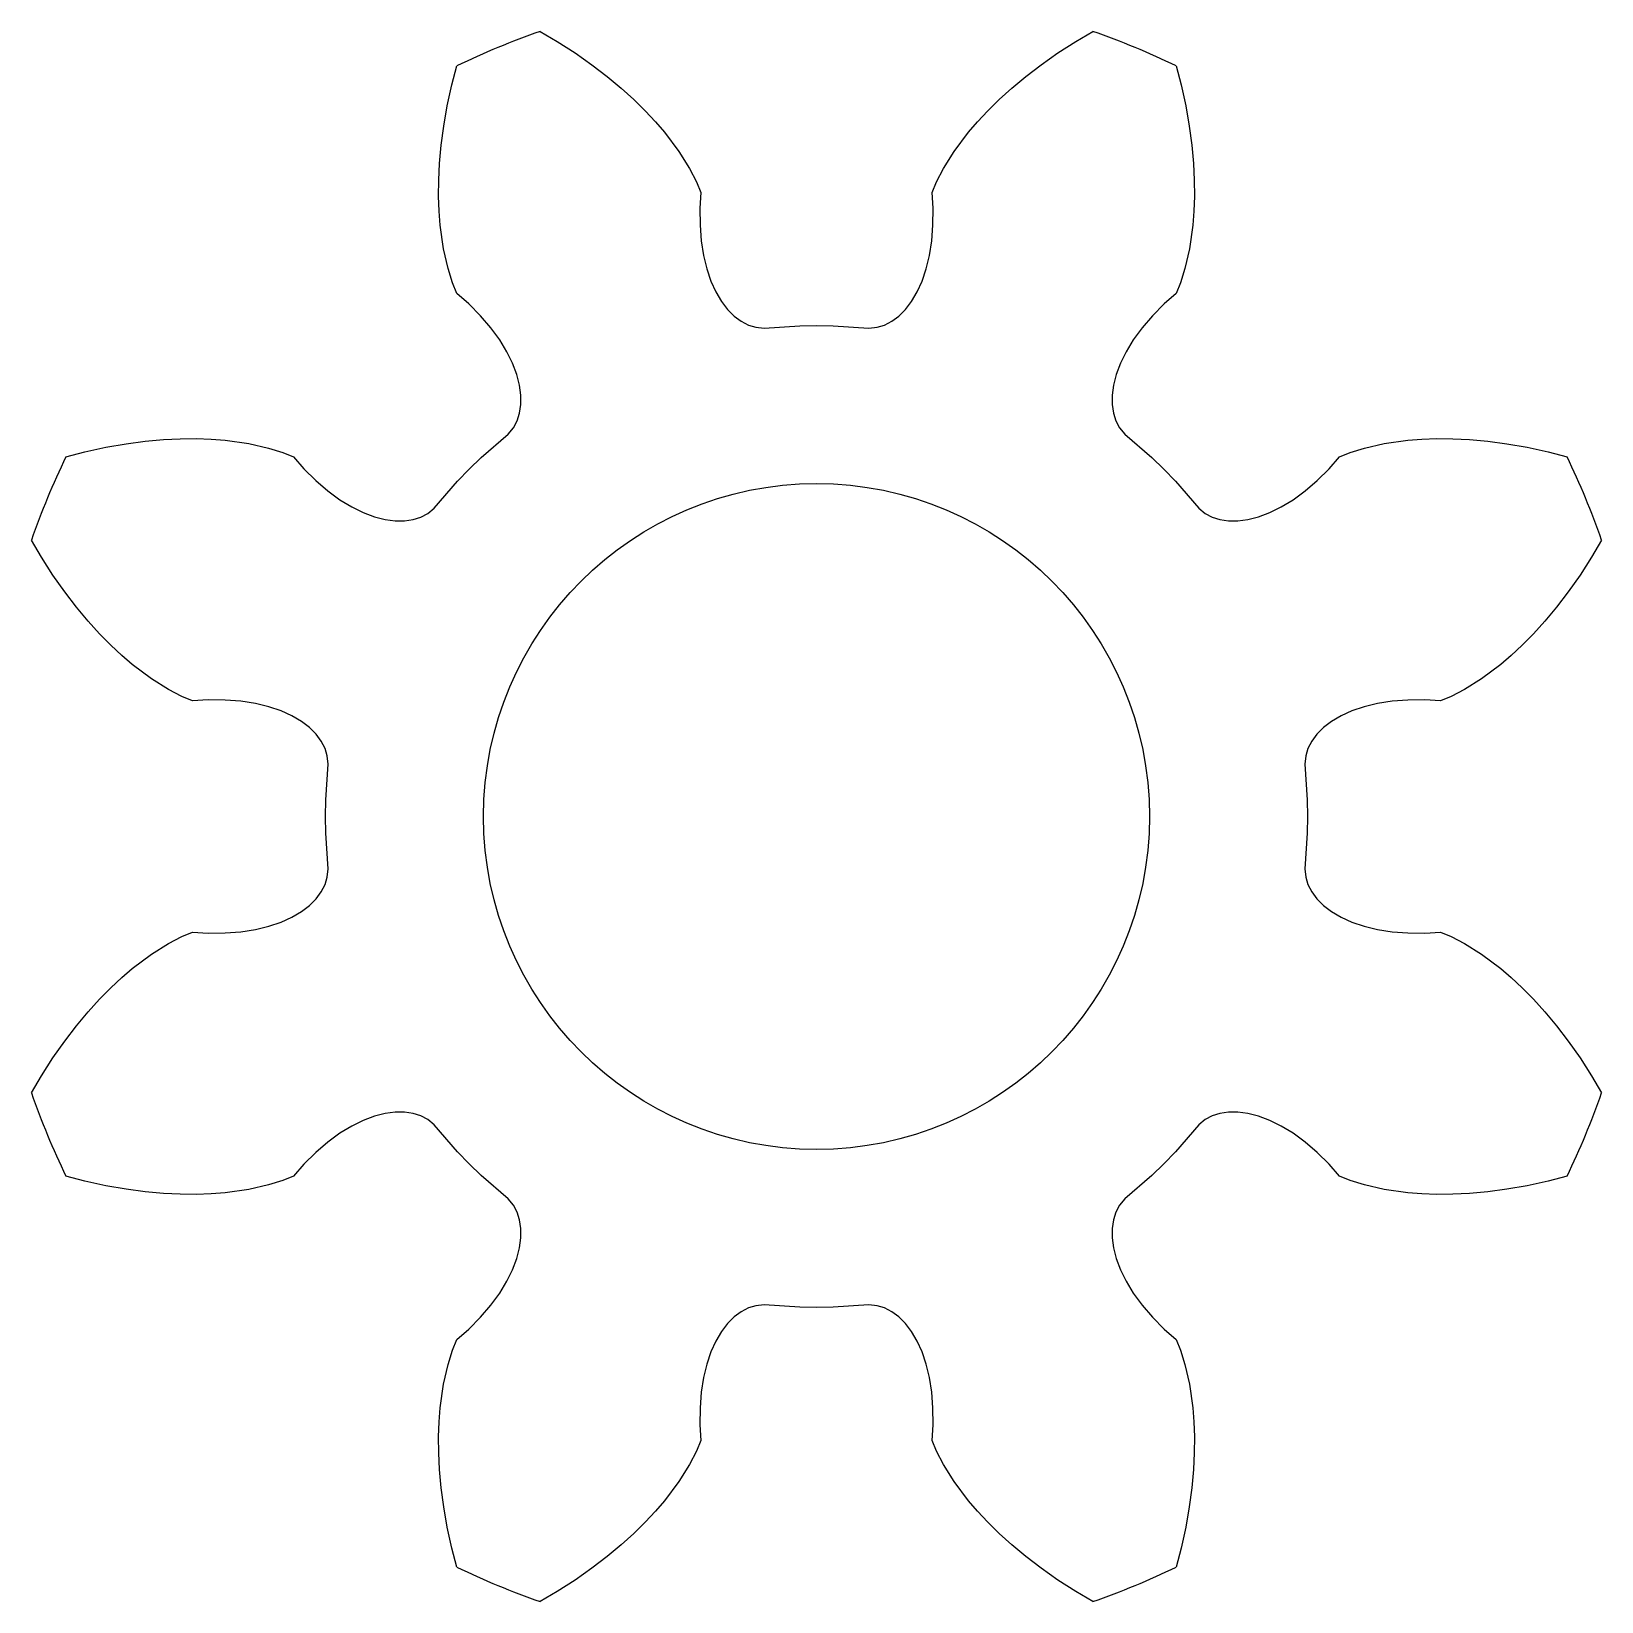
# Model space of a CAD drawing. Extents: x -0.72 to 8.72, y -4.72 to 4.72.
import ezdxf

# ---------------------------------------------------------------- set-up
doc = ezdxf.new("R2010")
doc.units = 0

msp = doc.modelspace()

# ---------------------------------------------------------------- linework, layer by layer
msp.add_circle((4, 0), 2)
msp.add_circle((4, 0), 2)
at = {"layer": 'layer0'}
for p, q in [((2.3391, 4.716), (2.4417, 4.6561)), ((2.4417, 4.6561), (2.55, 4.5868)), ((5.45, 4.5868), (5.5583, 4.6561)), ((5.5583, 4.6561), (5.6609, 4.716)), ((2.55, 4.5868), (2.6508, 4.516)), ((5.3492, 4.516), (5.45, 4.5868)), ((1.8095, 4.3943), (1.8397, 4.5092)), ((2.6508, 4.516), (2.7424, 4.4459)), ((2.7424, 4.4459), (2.8269, 4.3754)), ((5.1731, 4.3754), (5.2576, 4.4459)), ((5.2576, 4.4459), (5.3492, 4.516)), ((6.1603, 4.5092), (6.1905, 4.3943)), ((1.782, 4.2686), (1.8095, 4.3943)), ((2.8269, 4.3754), (2.9024, 4.3069)), ((5.0976, 4.3069), (5.1731, 4.3754)), ((6.1905, 4.3943), (6.218, 4.2686)), ((1.7607, 4.1473), (1.782, 4.2686)), ((2.9024, 4.3069), (2.9707, 4.2394)), ((5.0293, 4.2394), (5.0976, 4.3069)), ((6.218, 4.2686), (6.2393, 4.1473)), ((2.9707, 4.2394), (3.0319, 4.1737)), ((3.0319, 4.1737), (3.0861, 4.1103)), ((4.9139, 4.1103), (4.9681, 4.1737)), ((4.9681, 4.1737), (5.0293, 4.2394)), ((1.7455, 4.033), (1.7607, 4.1473)), ((3.0861, 4.1103), (3.1729, 3.9953)), ((4.8271, 3.9953), (4.9139, 4.1103)), ((6.2393, 4.1473), (6.2545, 4.033)), ((1.7356, 3.9234), (1.7455, 4.033)), ((3.1729, 3.9953), (3.2375, 3.8929)), ((4.7625, 3.8929), (4.8271, 3.9953)), ((6.2545, 4.033), (6.2644, 3.9234)), ((1.7307, 3.8216), (1.7356, 3.9234)), ((3.2375, 3.8929), (3.2796, 3.8119)), ((4.7204, 3.8119), (4.7625, 3.8929)), ((6.2644, 3.9234), (6.2693, 3.8216)), ((1.7301, 3.7255), (1.7307, 3.8216)), ((3.2796, 3.8119), (3.306, 3.7489)), ((4.694, 3.7489), (4.7204, 3.8119)), ((6.2693, 3.8216), (6.2699, 3.7255)), ((1.7333, 3.6358), (1.7301, 3.7255)), ((3.306, 3.7489), (3.3, 3.6542)), ((4.7, 3.6542), (4.694, 3.7489)), ((6.2699, 3.7255), (6.2667, 3.6358)), ((1.7398, 3.5526), (1.7333, 3.6358)), ((3.3, 3.6542), (3.3003, 3.5527)), ((4.6997, 3.5527), (4.7, 3.6542)), ((6.2667, 3.6358), (6.2602, 3.5526)), ((1.7598, 3.41), (1.7398, 3.5526)), ((3.3003, 3.5527), (3.3076, 3.4578)), ((4.6924, 3.4578), (4.6997, 3.5527)), ((6.2602, 3.5526), (6.2402, 3.41)), ((1.7865, 3.2919), (1.7598, 3.41)), ((3.3076, 3.4578), (3.3214, 3.3698)), ((4.6786, 3.3698), (4.6924, 3.4578)), ((6.2402, 3.41), (6.2135, 3.2919)), ((3.3214, 3.3698), (3.341, 3.2892)), ((4.659, 3.2892), (4.6786, 3.3698)), ((1.814, 3.2049), (1.7865, 3.2919)), ((3.341, 3.2892), (3.3659, 3.2162)), ((3.3659, 3.2162), (3.3955, 3.1511)), ((4.6045, 3.1511), (4.6341, 3.2162)), ((4.6341, 3.2162), (4.659, 3.2892)), ((6.2135, 3.2919), (6.186, 3.2049)), ((1.8399, 3.1416), (1.814, 3.2049)), ((1.9111, 3.0789), (1.8399, 3.1416)), ((3.3955, 3.1511), (3.4291, 3.0942)), ((4.5709, 3.0942), (4.6045, 3.1511)), ((6.1601, 3.1416), (6.0889, 3.0789)), ((6.186, 3.2049), (6.1601, 3.1416)), ((1.9826, 3.0069), (1.9111, 3.0789)), ((3.4291, 3.0942), (3.4661, 3.0457)), ((3.4661, 3.0457), (3.506, 3.0058)), ((4.494, 3.0058), (4.5339, 3.0457)), ((4.5339, 3.0457), (4.5709, 3.0942)), ((6.0889, 3.0789), (6.0174, 3.0069)), ((2.0446, 2.9346), (1.9826, 3.0069)), ((2.097, 2.8627), (2.0446, 2.9346)), ((3.506, 3.0058), (3.5479, 2.9746)), ((3.5479, 2.9746), (3.5913, 2.9522)), ((3.5913, 2.9522), (3.6355, 2.9386)), ((3.6355, 2.9386), (3.6853, 2.9339)), ((3.6853, 2.9339), (3.8995, 2.9483)), ((3.8995, 2.9483), (4, 2.95)), ((4, 2.95), (4.1005, 2.9483)), ((4.1005, 2.9483), (4.3147, 2.9339)), ((4.3147, 2.9339), (4.3646, 2.9386)), ((4.3646, 2.9386), (4.4087, 2.9522)), ((4.4087, 2.9522), (4.4521, 2.9746)), ((4.4521, 2.9746), (4.494, 3.0058)), ((5.9554, 2.9346), (5.903, 2.8627)), ((6.0174, 3.0069), (5.9554, 2.9346)), ((2.1402, 2.7918), (2.097, 2.8627)), ((5.903, 2.8627), (5.8598, 2.7918)), ((2.1742, 2.7226), (2.1402, 2.7918)), ((5.8598, 2.7918), (5.8258, 2.7226)), ((2.1993, 2.6556), (2.1742, 2.7226)), ((2.2157, 2.5916), (2.1993, 2.6556)), ((5.8007, 2.6556), (5.7843, 2.5916)), ((5.8258, 2.7226), (5.8007, 2.6556)), ((2.2238, 2.5312), (2.2157, 2.5916)), ((5.7843, 2.5916), (5.7762, 2.5312)), ((2.2163, 2.423), (2.2239, 2.4748)), ((2.2239, 2.4748), (2.2238, 2.5312)), ((5.7762, 2.5312), (5.7761, 2.4748)), ((5.7761, 2.4748), (5.7837, 2.423)), ((2.1799, 2.3357), (2.2015, 2.3765)), ((2.2015, 2.3765), (2.2163, 2.423)), ((5.7837, 2.423), (5.7985, 2.3765)), ((5.7985, 2.3765), (5.8201, 2.3357)), ((-0.033, 2.2545), (0.0766, 2.2644)), ((0.0766, 2.2644), (0.1784, 2.2693)), ((0.1784, 2.2693), (0.2745, 2.2699)), ((0.2745, 2.2699), (0.3642, 2.2667)), ((0.3642, 2.2667), (0.4474, 2.2602)), ((1.9863, 2.1558), (2.1479, 2.2972)), ((2.1479, 2.2972), (2.1799, 2.3357)), ((5.8201, 2.3357), (5.8521, 2.2972)), ((5.8521, 2.2972), (6.0137, 2.1558)), ((7.5526, 2.2602), (7.6358, 2.2667)), ((7.6358, 2.2667), (7.7255, 2.2699)), ((7.7255, 2.2699), (7.8216, 2.2693)), ((7.8216, 2.2693), (7.9234, 2.2644)), ((7.9234, 2.2644), (8.033, 2.2545)), ((-0.5092, 2.1603), (-0.3943, 2.1905)), ((-0.3943, 2.1905), (-0.2686, 2.218)), ((-0.2686, 2.218), (-0.1473, 2.2393)), ((-0.1473, 2.2393), (-0.033, 2.2545)), ((0.4474, 2.2602), (0.59, 2.2402)), ((0.59, 2.2402), (0.7081, 2.2135)), ((0.7081, 2.2135), (0.7951, 2.186)), ((0.7951, 2.186), (0.8584, 2.1601)), ((7.1416, 2.1601), (7.2049, 2.186)), ((7.2049, 2.186), (7.2919, 2.2135)), ((7.2919, 2.2135), (7.41, 2.2402)), ((7.41, 2.2402), (7.5526, 2.2602)), ((8.033, 2.2545), (8.1473, 2.2393)), ((8.1473, 2.2393), (8.2686, 2.218)), ((8.2686, 2.218), (8.3943, 2.1905)), ((8.3943, 2.1905), (8.5092, 2.1603)), ((0.8584, 2.1601), (0.9211, 2.0889)), ((0.9211, 2.0889), (0.9931, 2.0174)), ((1.8442, 2.0137), (1.914, 2.086)), ((1.914, 2.086), (1.9863, 2.1558)), ((6.0137, 2.1558), (6.086, 2.086)), ((6.086, 2.086), (6.1558, 2.0137)), ((7.0069, 2.0174), (7.0789, 2.0889)), ((7.0789, 2.0889), (7.1416, 2.1601)), ((0.9931, 2.0174), (1.0654, 1.9554)), ((1.7028, 1.8521), (1.8442, 2.0137)), ((6.1558, 2.0137), (6.2972, 1.8521)), ((6.9346, 1.9554), (7.0069, 2.0174)), ((1.0654, 1.9554), (1.1373, 1.903)), ((1.1373, 1.903), (1.2082, 1.8598)), ((6.7918, 1.8598), (6.8627, 1.903)), ((6.8627, 1.903), (6.9346, 1.9554)), ((1.2082, 1.8598), (1.2774, 1.8258)), ((1.2774, 1.8258), (1.3444, 1.8007)), ((1.3444, 1.8007), (1.4084, 1.7843)), ((1.577, 1.7837), (1.6235, 1.7985)), ((1.6235, 1.7985), (1.6643, 1.8201)), ((1.6643, 1.8201), (1.7028, 1.8521)), ((6.2972, 1.8521), (6.3357, 1.8201)), ((6.3357, 1.8201), (6.3765, 1.7985)), ((6.3765, 1.7985), (6.423, 1.7837)), ((6.5916, 1.7843), (6.6556, 1.8007)), ((6.6556, 1.8007), (6.7226, 1.8258)), ((6.7226, 1.8258), (6.7918, 1.8598)), ((1.4084, 1.7843), (1.4688, 1.7762)), ((1.4688, 1.7762), (1.5252, 1.7761)), ((1.5252, 1.7761), (1.577, 1.7837)), ((6.423, 1.7837), (6.4748, 1.7761)), ((6.4748, 1.7761), (6.5312, 1.7762)), ((6.5312, 1.7762), (6.5916, 1.7843)), ((-0.6561, 1.5583), (-0.716, 1.6609)), ((8.716, 1.6609), (8.6561, 1.5583)), ((-0.5867, 1.45), (-0.6561, 1.5583)), ((8.6561, 1.5583), (8.5868, 1.45)), ((-0.516, 1.3492), (-0.5867, 1.45)), ((8.5868, 1.45), (8.516, 1.3492)), ((-0.4459, 1.2576), (-0.516, 1.3492)), ((8.516, 1.3492), (8.4459, 1.2576)), ((-0.3754, 1.1731), (-0.4459, 1.2576)), ((8.4459, 1.2576), (8.3754, 1.1731)), ((-0.3069, 1.0977), (-0.3754, 1.1731)), ((8.3754, 1.1731), (8.3069, 1.0977)), ((-0.2394, 1.0293), (-0.3069, 1.0977)), ((8.3069, 1.0977), (8.2394, 1.0293)), ((-0.1737, 0.9681), (-0.2394, 1.0293)), ((-0.1103, 0.9139), (-0.1737, 0.9681)), ((8.1737, 0.9681), (8.1103, 0.9139)), ((8.2394, 1.0293), (8.1737, 0.9681)), ((0.0047, 0.8271), (-0.1103, 0.9139)), ((8.1103, 0.9139), (7.9953, 0.8271)), ((0.1071, 0.7625), (0.0047, 0.8271)), ((0.1881, 0.7204), (0.1071, 0.7625)), ((7.8929, 0.7625), (7.8119, 0.7204)), ((7.9953, 0.8271), (7.8929, 0.7625)), ((0.2511, 0.694), (0.1881, 0.7204)), ((0.3458, 0.7), (0.2511, 0.694)), ((0.4473, 0.6997), (0.3458, 0.7)), ((0.5422, 0.6924), (0.4473, 0.6997)), ((0.6302, 0.6786), (0.5422, 0.6924)), ((0.7108, 0.659), (0.6302, 0.6786)), ((7.3698, 0.6786), (7.2892, 0.659)), ((7.4578, 0.6924), (7.3698, 0.6786)), ((7.5527, 0.6997), (7.4578, 0.6924)), ((7.6542, 0.7), (7.5527, 0.6997)), ((7.7489, 0.694), (7.6542, 0.7)), ((7.8119, 0.7204), (7.7489, 0.694)), ((0.7838, 0.6341), (0.7108, 0.659)), ((0.8489, 0.6045), (0.7838, 0.6341)), ((0.9058, 0.5709), (0.8489, 0.6045)), ((0.9543, 0.5339), (0.9058, 0.5709)), ((7.0942, 0.5709), (7.0457, 0.5339)), ((7.1511, 0.6045), (7.0942, 0.5709)), ((7.2162, 0.6341), (7.1511, 0.6045)), ((7.2892, 0.659), (7.2162, 0.6341)), ((0.9942, 0.494), (0.9543, 0.5339)), ((1.0254, 0.4521), (0.9942, 0.494)), ((7.0058, 0.494), (6.9746, 0.4521)), ((7.0457, 0.5339), (7.0058, 0.494)), ((1.0478, 0.4087), (1.0254, 0.4521)), ((1.0614, 0.3645), (1.0478, 0.4087)), ((6.9522, 0.4087), (6.9386, 0.3645)), ((6.9746, 0.4521), (6.9522, 0.4087)), ((1.0517, 0.1005), (1.066, 0.3147)), ((1.066, 0.3147), (1.0614, 0.3645)), ((6.9386, 0.3645), (6.934, 0.3147)), ((6.934, 0.3147), (6.9483, 0.1005)), ((1.05, 0), (1.0517, 0.1005)), ((6.9483, 0.1005), (6.95, 0)), ((1.0517, -0.1005), (1.05, 0)), ((6.95, 0), (6.9483, -0.1005)), ((1.066, -0.3147), (1.0517, -0.1005)), ((6.9483, -0.1005), (6.934, -0.3147)), ((1.0478, -0.4087), (1.0614, -0.3645)), ((1.0614, -0.3645), (1.066, -0.3147)), ((6.934, -0.3147), (6.9386, -0.3645)), ((6.9386, -0.3645), (6.9522, -0.4087)), ((0.9942, -0.494), (1.0254, -0.4521)), ((1.0254, -0.4521), (1.0478, -0.4087)), ((6.9522, -0.4087), (6.9746, -0.4521)), ((6.9746, -0.4521), (7.0058, -0.494)), ((0.9058, -0.5709), (0.9543, -0.5339)), ((0.9543, -0.5339), (0.9942, -0.494)), ((7.0058, -0.494), (7.0457, -0.5339)), ((7.0457, -0.5339), (7.0942, -0.5709)), ((0.6302, -0.6786), (0.7108, -0.659)), ((0.7108, -0.659), (0.7838, -0.6341)), ((0.7838, -0.6341), (0.8489, -0.6045)), ((0.8489, -0.6045), (0.9058, -0.5709)), ((7.0942, -0.5709), (7.1511, -0.6045)), ((7.1511, -0.6045), (7.2162, -0.6341)), ((7.2162, -0.6341), (7.2892, -0.659)), ((7.2892, -0.659), (7.3698, -0.6786)), ((0.1071, -0.7625), (0.1881, -0.7204)), ((0.1881, -0.7204), (0.2511, -0.694)), ((0.2511, -0.694), (0.3458, -0.7)), ((0.3458, -0.7), (0.4473, -0.6997)), ((0.4473, -0.6997), (0.5422, -0.6924)), ((0.5422, -0.6924), (0.6302, -0.6786)), ((7.3698, -0.6786), (7.4578, -0.6924)), ((7.4578, -0.6924), (7.5527, -0.6997)), ((7.5527, -0.6997), (7.6542, -0.7)), ((7.6542, -0.7), (7.7489, -0.694)), ((7.7489, -0.694), (7.8119, -0.7204)), ((7.8119, -0.7204), (7.8929, -0.7625)), ((-0.1103, -0.9139), (0.0047, -0.8271)), ((0.0047, -0.8271), (0.1071, -0.7625)), ((7.8929, -0.7625), (7.9953, -0.8271)), ((7.9953, -0.8271), (8.1103, -0.9139)), ((-0.1737, -0.9681), (-0.1103, -0.9139)), ((8.1103, -0.9139), (8.1737, -0.9681)), ((-0.3069, -1.0977), (-0.2394, -1.0293)), ((-0.2394, -1.0293), (-0.1737, -0.9681)), ((8.1737, -0.9681), (8.2394, -1.0293)), ((8.2394, -1.0293), (8.3069, -1.0977)), ((-0.3754, -1.1731), (-0.3069, -1.0977)), ((8.3069, -1.0977), (8.3754, -1.1731)), ((-0.4459, -1.2576), (-0.3754, -1.1731)), ((8.3754, -1.1731), (8.4459, -1.2576)), ((-0.516, -1.3492), (-0.4459, -1.2576)), ((8.4459, -1.2576), (8.516, -1.3492)), ((-0.5867, -1.45), (-0.516, -1.3492)), ((8.516, -1.3492), (8.5868, -1.45)), ((-0.6561, -1.5583), (-0.5867, -1.45)), ((8.5868, -1.45), (8.6561, -1.5583)), ((-0.716, -1.6609), (-0.6561, -1.5583)), ((8.6561, -1.5583), (8.716, -1.6609)), ((1.4084, -1.7843), (1.3444, -1.8007)), ((1.4688, -1.7762), (1.4084, -1.7843)), ((1.5252, -1.7761), (1.4688, -1.7762)), ((1.577, -1.7837), (1.5252, -1.7761)), ((1.6235, -1.7985), (1.577, -1.7837)), ((6.423, -1.7837), (6.3765, -1.7985)), ((6.4748, -1.7761), (6.423, -1.7837)), ((6.5312, -1.7762), (6.4748, -1.7761)), ((6.5916, -1.7843), (6.5312, -1.7762)), ((6.6556, -1.8007), (6.5916, -1.7843)), ((1.2082, -1.8598), (1.1373, -1.903)), ((1.2774, -1.8258), (1.2082, -1.8598)), ((1.3444, -1.8007), (1.2774, -1.8258)), ((1.6643, -1.8201), (1.6235, -1.7985)), ((1.7028, -1.8521), (1.6643, -1.8201)), ((1.8442, -2.0137), (1.7028, -1.8521)), ((6.2972, -1.8521), (6.1558, -2.0137)), ((6.3357, -1.8201), (6.2972, -1.8521)), ((6.3765, -1.7985), (6.3357, -1.8201)), ((6.7226, -1.8258), (6.6556, -1.8007)), ((6.7918, -1.8598), (6.7226, -1.8258)), ((6.8627, -1.903), (6.7918, -1.8598)), ((1.0654, -1.9554), (0.9931, -2.0174)), ((1.1373, -1.903), (1.0654, -1.9554)), ((6.9346, -1.9554), (6.8627, -1.903)), ((7.0069, -2.0174), (6.9346, -1.9554)), ((0.9931, -2.0174), (0.9211, -2.0889)), ((1.914, -2.086), (1.8442, -2.0137)), ((6.1558, -2.0137), (6.086, -2.086)), ((7.0789, -2.0889), (7.0069, -2.0174)), ((-0.3943, -2.1905), (-0.5092, -2.1603)), ((0.8584, -2.1601), (0.7951, -2.186)), ((0.9211, -2.0889), (0.8584, -2.1601)), ((1.9863, -2.1558), (1.914, -2.086)), ((2.1479, -2.2972), (1.9863, -2.1558)), ((6.0137, -2.1558), (5.8521, -2.2972)), ((6.086, -2.086), (6.0137, -2.1558)), ((7.1416, -2.1601), (7.0789, -2.0889)), ((7.2049, -2.186), (7.1416, -2.1601)), ((8.5092, -2.1603), (8.3943, -2.1905)), ((-0.2686, -2.218), (-0.3943, -2.1905)), ((-0.1473, -2.2393), (-0.2686, -2.218)), ((-0.033, -2.2545), (-0.1473, -2.2393)), ((0.0766, -2.2644), (-0.033, -2.2545)), ((0.4474, -2.2602), (0.3642, -2.2667)), ((0.59, -2.2402), (0.4474, -2.2602)), ((0.7081, -2.2135), (0.59, -2.2402)), ((0.7951, -2.186), (0.7081, -2.2135)), ((7.2919, -2.2135), (7.2049, -2.186)), ((7.41, -2.2402), (7.2919, -2.2135)), ((7.5526, -2.2602), (7.41, -2.2402)), ((7.6358, -2.2667), (7.5526, -2.2602)), ((8.033, -2.2545), (7.9234, -2.2644)), ((8.1473, -2.2393), (8.033, -2.2545)), ((8.2686, -2.218), (8.1473, -2.2393)), ((8.3943, -2.1905), (8.2686, -2.218)), ((0.1784, -2.2693), (0.0766, -2.2644)), ((0.2745, -2.2699), (0.1784, -2.2693)), ((0.3642, -2.2667), (0.2745, -2.2699)), ((2.1799, -2.3357), (2.1479, -2.2972)), ((2.2015, -2.3765), (2.1799, -2.3357)), ((5.8201, -2.3357), (5.7985, -2.3765)), ((5.8521, -2.2972), (5.8201, -2.3357)), ((7.7255, -2.2699), (7.6358, -2.2667)), ((7.8216, -2.2693), (7.7255, -2.2699)), ((7.9234, -2.2644), (7.8216, -2.2693)), ((2.2163, -2.423), (2.2015, -2.3765)), ((2.2239, -2.4748), (2.2163, -2.423)), ((5.7837, -2.423), (5.7761, -2.4748)), ((5.7985, -2.3765), (5.7837, -2.423)), ((2.2157, -2.5916), (2.2238, -2.5312)), ((2.2238, -2.5312), (2.2239, -2.4748)), ((5.7761, -2.4748), (5.7762, -2.5312)), ((5.7762, -2.5312), (5.7843, -2.5916)), ((2.1993, -2.6556), (2.2157, -2.5916)), ((5.7843, -2.5916), (5.8007, -2.6556)), ((2.1402, -2.7918), (2.1742, -2.7226)), ((2.1742, -2.7226), (2.1993, -2.6556)), ((5.8007, -2.6556), (5.8258, -2.7226)), ((5.8258, -2.7226), (5.8598, -2.7918)), ((2.097, -2.8627), (2.1402, -2.7918)), ((5.8598, -2.7918), (5.903, -2.8627)), ((2.0446, -2.9346), (2.097, -2.8627)), ((5.903, -2.8627), (5.9554, -2.9346)), ((1.9111, -3.0789), (1.9826, -3.0069)), ((1.9826, -3.0069), (2.0446, -2.9346)), ((3.506, -3.0058), (3.4661, -3.0457)), ((3.5479, -2.9746), (3.506, -3.0058)), ((3.5913, -2.9522), (3.5479, -2.9746)), ((3.6355, -2.9386), (3.5913, -2.9522)), ((3.6853, -2.9339), (3.6355, -2.9386)), ((3.8995, -2.9483), (3.6853, -2.9339)), ((4, -2.95), (3.8995, -2.9483)), ((4.1005, -2.9483), (4, -2.95)), ((4.3147, -2.9339), (4.1005, -2.9483)), ((4.3646, -2.9386), (4.3147, -2.9339)), ((4.4087, -2.9522), (4.3646, -2.9386)), ((4.4521, -2.9746), (4.4087, -2.9522)), ((4.494, -3.0058), (4.4521, -2.9746)), ((4.5339, -3.0457), (4.494, -3.0058)), ((5.9554, -2.9346), (6.0174, -3.0069)), ((6.0174, -3.0069), (6.0889, -3.0789)), ((1.8399, -3.1416), (1.9111, -3.0789)), ((3.4291, -3.0942), (3.3955, -3.1511)), ((3.4661, -3.0457), (3.4291, -3.0942)), ((4.5709, -3.0942), (4.5339, -3.0457)), ((4.6045, -3.1511), (4.5709, -3.0942)), ((6.0889, -3.0789), (6.1601, -3.1416)), ((1.7865, -3.2919), (1.814, -3.2049)), ((1.814, -3.2049), (1.8399, -3.1416)), ((3.3955, -3.1511), (3.3659, -3.2162)), ((4.6341, -3.2162), (4.6045, -3.1511)), ((6.1601, -3.1416), (6.186, -3.2049)), ((6.186, -3.2049), (6.2135, -3.2919)), ((1.7598, -3.41), (1.7865, -3.2919)), ((3.341, -3.2892), (3.3214, -3.3698)), ((3.3659, -3.2162), (3.341, -3.2892)), ((4.659, -3.2892), (4.6341, -3.2162)), ((4.6786, -3.3698), (4.659, -3.2892)), ((6.2135, -3.2919), (6.2402, -3.41)), ((3.3214, -3.3698), (3.3076, -3.4578)), ((4.6924, -3.4578), (4.6786, -3.3698)), ((1.7398, -3.5526), (1.7598, -3.41)), ((3.3076, -3.4578), (3.3003, -3.5527)), ((4.6997, -3.5527), (4.6924, -3.4578)), ((6.2402, -3.41), (6.2602, -3.5526)), ((1.7333, -3.6358), (1.7398, -3.5526)), ((3.3003, -3.5527), (3.3, -3.6542)), ((4.7, -3.6542), (4.6997, -3.5527)), ((6.2602, -3.5526), (6.2667, -3.6358)), ((1.7301, -3.7255), (1.7333, -3.6358)), ((3.3, -3.6542), (3.306, -3.7489)), ((4.694, -3.7489), (4.7, -3.6542)), ((6.2667, -3.6358), (6.2699, -3.7255)), ((1.7307, -3.8216), (1.7301, -3.7255)), ((3.306, -3.7489), (3.2796, -3.8119)), ((4.7204, -3.8119), (4.694, -3.7489)), ((6.2699, -3.7255), (6.2693, -3.8216)), ((1.7356, -3.9234), (1.7307, -3.8216)), ((3.2796, -3.8119), (3.2375, -3.8929)), ((4.7625, -3.8929), (4.7204, -3.8119)), ((6.2693, -3.8216), (6.2644, -3.9234)), ((1.7455, -4.033), (1.7356, -3.9234)), ((3.2375, -3.8929), (3.1729, -3.9953)), ((4.8271, -3.9953), (4.7625, -3.8929)), ((6.2644, -3.9234), (6.2545, -4.033)), ((1.7607, -4.1473), (1.7455, -4.033)), ((3.1729, -3.9953), (3.0861, -4.1103)), ((4.9139, -4.1103), (4.8271, -3.9953)), ((6.2545, -4.033), (6.2393, -4.1473)), ((1.782, -4.2686), (1.7607, -4.1473)), ((3.0861, -4.1103), (3.0319, -4.1737)), ((4.9681, -4.1737), (4.9139, -4.1103)), ((6.2393, -4.1473), (6.218, -4.2686)), ((2.9707, -4.2394), (2.9024, -4.3069)), ((3.0319, -4.1737), (2.9707, -4.2394)), ((5.0293, -4.2394), (4.9681, -4.1737)), ((5.0976, -4.3069), (5.0293, -4.2394)), ((1.8095, -4.3943), (1.782, -4.2686)), ((2.9024, -4.3069), (2.8269, -4.3754)), ((5.1731, -4.3754), (5.0976, -4.3069)), ((6.218, -4.2686), (6.1905, -4.3943)), ((1.8397, -4.5092), (1.8095, -4.3943)), ((2.8269, -4.3754), (2.7424, -4.4459)), ((5.2576, -4.4459), (5.1731, -4.3754)), ((6.1905, -4.3943), (6.1603, -4.5092)), ((2.6508, -4.516), (2.55, -4.5868)), ((2.7424, -4.4459), (2.6508, -4.516)), ((5.3492, -4.516), (5.2576, -4.4459)), ((5.45, -4.5868), (5.3492, -4.516)), ((2.55, -4.5868), (2.4417, -4.6561)), ((5.5583, -4.6561), (5.45, -4.5868)), ((2.4417, -4.6561), (2.3391, -4.716)), ((5.6609, -4.716), (5.5583, -4.6561))]:
    msp.add_line(p, q, dxfattribs=at)
for start, end in [(109.40086, 115.59914), (64.40086, 70.59914), (154.40086, 160.59914), (19.40086, 25.59914), (199.40086, 205.59914), (334.40086, 340.59914), (244.40086, 250.59914), (289.40086, 295.59914)]:
    msp.add_arc((4, 0), 5, start, end, dxfattribs=at)
at = {"layer": 'layer1'}
for p, q in [((2.3391, 4.716), (2.4417, 4.6561)), ((2.4417, 4.6561), (2.55, 4.5868)), ((5.45, 4.5868), (5.5583, 4.6561)), ((5.5583, 4.6561), (5.6609, 4.716)), ((2.55, 4.5868), (2.6508, 4.516)), ((5.3492, 4.516), (5.45, 4.5868)), ((1.8095, 4.3943), (1.8397, 4.5092)), ((2.6508, 4.516), (2.7424, 4.4459)), ((2.7424, 4.4459), (2.8269, 4.3754)), ((5.1731, 4.3754), (5.2576, 4.4459)), ((5.2576, 4.4459), (5.3492, 4.516)), ((6.1603, 4.5092), (6.1905, 4.3943)), ((1.782, 4.2686), (1.8095, 4.3943)), ((2.8269, 4.3754), (2.9024, 4.3069)), ((5.0976, 4.3069), (5.1731, 4.3754)), ((6.1905, 4.3943), (6.218, 4.2686)), ((1.7607, 4.1473), (1.782, 4.2686)), ((2.9024, 4.3069), (2.9707, 4.2394)), ((5.0293, 4.2394), (5.0976, 4.3069)), ((6.218, 4.2686), (6.2393, 4.1473)), ((2.9707, 4.2394), (3.0319, 4.1737)), ((3.0319, 4.1737), (3.0861, 4.1103)), ((4.9139, 4.1103), (4.9681, 4.1737)), ((4.9681, 4.1737), (5.0293, 4.2394)), ((1.7455, 4.033), (1.7607, 4.1473)), ((3.0861, 4.1103), (3.1729, 3.9953)), ((4.8271, 3.9953), (4.9139, 4.1103)), ((6.2393, 4.1473), (6.2545, 4.033)), ((1.7356, 3.9234), (1.7455, 4.033)), ((3.1729, 3.9953), (3.2375, 3.8929)), ((4.7625, 3.8929), (4.8271, 3.9953)), ((6.2545, 4.033), (6.2644, 3.9234)), ((1.7307, 3.8216), (1.7356, 3.9234)), ((3.2375, 3.8929), (3.2796, 3.8119)), ((4.7204, 3.8119), (4.7625, 3.8929)), ((6.2644, 3.9234), (6.2693, 3.8216)), ((1.7301, 3.7255), (1.7307, 3.8216)), ((3.2796, 3.8119), (3.306, 3.7489)), ((4.694, 3.7489), (4.7204, 3.8119)), ((6.2693, 3.8216), (6.2699, 3.7255)), ((1.7333, 3.6358), (1.7301, 3.7255)), ((3.306, 3.7489), (3.3, 3.6542)), ((4.7, 3.6542), (4.694, 3.7489)), ((6.2699, 3.7255), (6.2667, 3.6358)), ((1.7398, 3.5526), (1.7333, 3.6358)), ((3.3, 3.6542), (3.3003, 3.5527)), ((4.6997, 3.5527), (4.7, 3.6542)), ((6.2667, 3.6358), (6.2602, 3.5526)), ((1.7598, 3.41), (1.7398, 3.5526)), ((3.3003, 3.5527), (3.3076, 3.4578)), ((4.6924, 3.4578), (4.6997, 3.5527)), ((6.2602, 3.5526), (6.2402, 3.41)), ((1.7865, 3.2919), (1.7598, 3.41)), ((3.3076, 3.4578), (3.3214, 3.3698)), ((4.6786, 3.3698), (4.6924, 3.4578)), ((6.2402, 3.41), (6.2135, 3.2919)), ((3.3214, 3.3698), (3.341, 3.2892)), ((4.659, 3.2892), (4.6786, 3.3698)), ((1.814, 3.2049), (1.7865, 3.2919)), ((3.341, 3.2892), (3.3659, 3.2162)), ((3.3659, 3.2162), (3.3955, 3.1511)), ((4.6045, 3.1511), (4.6341, 3.2162)), ((4.6341, 3.2162), (4.659, 3.2892)), ((6.2135, 3.2919), (6.186, 3.2049)), ((1.8399, 3.1416), (1.814, 3.2049)), ((1.9111, 3.0789), (1.8399, 3.1416)), ((3.3955, 3.1511), (3.4291, 3.0942)), ((4.5709, 3.0942), (4.6045, 3.1511)), ((6.1601, 3.1416), (6.0889, 3.0789)), ((6.186, 3.2049), (6.1601, 3.1416)), ((1.9826, 3.0069), (1.9111, 3.0789)), ((3.4291, 3.0942), (3.4661, 3.0457)), ((3.4661, 3.0457), (3.506, 3.0058)), ((4.494, 3.0058), (4.5339, 3.0457)), ((4.5339, 3.0457), (4.5709, 3.0942)), ((6.0889, 3.0789), (6.0174, 3.0069)), ((2.0446, 2.9346), (1.9826, 3.0069)), ((2.097, 2.8627), (2.0446, 2.9346)), ((3.506, 3.0058), (3.5479, 2.9746)), ((3.5479, 2.9746), (3.5913, 2.9522)), ((3.5913, 2.9522), (3.6355, 2.9386)), ((3.6355, 2.9386), (3.6853, 2.9339)), ((3.6853, 2.9339), (3.8995, 2.9483)), ((3.8995, 2.9483), (4, 2.95)), ((4, 2.95), (4.1005, 2.9483)), ((4.1005, 2.9483), (4.3147, 2.9339)), ((4.3147, 2.9339), (4.3646, 2.9386)), ((4.3646, 2.9386), (4.4087, 2.9522)), ((4.4087, 2.9522), (4.4521, 2.9746)), ((4.4521, 2.9746), (4.494, 3.0058)), ((5.9554, 2.9346), (5.903, 2.8627)), ((6.0174, 3.0069), (5.9554, 2.9346)), ((2.1402, 2.7918), (2.097, 2.8627)), ((5.903, 2.8627), (5.8598, 2.7918)), ((2.1742, 2.7226), (2.1402, 2.7918)), ((5.8598, 2.7918), (5.8258, 2.7226)), ((2.1993, 2.6556), (2.1742, 2.7226)), ((2.2157, 2.5916), (2.1993, 2.6556)), ((5.8007, 2.6556), (5.7843, 2.5916)), ((5.8258, 2.7226), (5.8007, 2.6556)), ((2.2238, 2.5312), (2.2157, 2.5916)), ((5.7843, 2.5916), (5.7762, 2.5312)), ((2.2163, 2.423), (2.2239, 2.4748)), ((2.2239, 2.4748), (2.2238, 2.5312)), ((5.7762, 2.5312), (5.7761, 2.4748)), ((5.7761, 2.4748), (5.7837, 2.423)), ((2.1799, 2.3357), (2.2015, 2.3765)), ((2.2015, 2.3765), (2.2163, 2.423)), ((5.7837, 2.423), (5.7985, 2.3765)), ((5.7985, 2.3765), (5.8201, 2.3357)), ((-0.033, 2.2545), (0.0766, 2.2644)), ((0.0766, 2.2644), (0.1784, 2.2693)), ((0.1784, 2.2693), (0.2745, 2.2699)), ((0.2745, 2.2699), (0.3642, 2.2667)), ((0.3642, 2.2667), (0.4474, 2.2602)), ((1.9863, 2.1558), (2.1479, 2.2972)), ((2.1479, 2.2972), (2.1799, 2.3357)), ((5.8201, 2.3357), (5.8521, 2.2972)), ((5.8521, 2.2972), (6.0137, 2.1558)), ((7.5526, 2.2602), (7.6358, 2.2667)), ((7.6358, 2.2667), (7.7255, 2.2699)), ((7.7255, 2.2699), (7.8216, 2.2693)), ((7.8216, 2.2693), (7.9234, 2.2644)), ((7.9234, 2.2644), (8.033, 2.2545)), ((-0.5092, 2.1603), (-0.3943, 2.1905)), ((-0.3943, 2.1905), (-0.2686, 2.218)), ((-0.2686, 2.218), (-0.1473, 2.2393)), ((-0.1473, 2.2393), (-0.033, 2.2545)), ((0.4474, 2.2602), (0.59, 2.2402)), ((0.59, 2.2402), (0.7081, 2.2135)), ((0.7081, 2.2135), (0.7951, 2.186)), ((0.7951, 2.186), (0.8584, 2.1601)), ((7.1416, 2.1601), (7.2049, 2.186)), ((7.2049, 2.186), (7.2919, 2.2135)), ((7.2919, 2.2135), (7.41, 2.2402)), ((7.41, 2.2402), (7.5526, 2.2602)), ((8.033, 2.2545), (8.1473, 2.2393)), ((8.1473, 2.2393), (8.2686, 2.218)), ((8.2686, 2.218), (8.3943, 2.1905)), ((8.3943, 2.1905), (8.5092, 2.1603)), ((0.8584, 2.1601), (0.9211, 2.0889)), ((0.9211, 2.0889), (0.9931, 2.0174)), ((1.8442, 2.0137), (1.914, 2.086)), ((1.914, 2.086), (1.9863, 2.1558)), ((6.0137, 2.1558), (6.086, 2.086)), ((6.086, 2.086), (6.1558, 2.0137)), ((7.0069, 2.0174), (7.0789, 2.0889)), ((7.0789, 2.0889), (7.1416, 2.1601)), ((0.9931, 2.0174), (1.0654, 1.9554)), ((1.7028, 1.8521), (1.8442, 2.0137)), ((6.1558, 2.0137), (6.2972, 1.8521)), ((6.9346, 1.9554), (7.0069, 2.0174)), ((1.0654, 1.9554), (1.1373, 1.903)), ((1.1373, 1.903), (1.2082, 1.8598)), ((6.7918, 1.8598), (6.8627, 1.903)), ((6.8627, 1.903), (6.9346, 1.9554)), ((1.2082, 1.8598), (1.2774, 1.8258)), ((1.2774, 1.8258), (1.3444, 1.8007)), ((1.3444, 1.8007), (1.4084, 1.7843)), ((1.577, 1.7837), (1.6235, 1.7985)), ((1.6235, 1.7985), (1.6643, 1.8201)), ((1.6643, 1.8201), (1.7028, 1.8521)), ((6.2972, 1.8521), (6.3357, 1.8201)), ((6.3357, 1.8201), (6.3765, 1.7985)), ((6.3765, 1.7985), (6.423, 1.7837)), ((6.5916, 1.7843), (6.6556, 1.8007)), ((6.6556, 1.8007), (6.7226, 1.8258)), ((6.7226, 1.8258), (6.7918, 1.8598)), ((1.4084, 1.7843), (1.4688, 1.7762)), ((1.4688, 1.7762), (1.5252, 1.7761)), ((1.5252, 1.7761), (1.577, 1.7837)), ((6.423, 1.7837), (6.4748, 1.7761)), ((6.4748, 1.7761), (6.5312, 1.7762)), ((6.5312, 1.7762), (6.5916, 1.7843)), ((-0.6561, 1.5583), (-0.716, 1.6609)), ((8.716, 1.6609), (8.6561, 1.5583)), ((-0.5867, 1.45), (-0.6561, 1.5583)), ((8.6561, 1.5583), (8.5868, 1.45)), ((-0.516, 1.3492), (-0.5867, 1.45)), ((8.5868, 1.45), (8.516, 1.3492)), ((-0.4459, 1.2576), (-0.516, 1.3492)), ((8.516, 1.3492), (8.4459, 1.2576)), ((-0.3754, 1.1731), (-0.4459, 1.2576)), ((8.4459, 1.2576), (8.3754, 1.1731)), ((-0.3069, 1.0977), (-0.3754, 1.1731)), ((8.3754, 1.1731), (8.3069, 1.0977)), ((-0.2394, 1.0293), (-0.3069, 1.0977)), ((8.3069, 1.0977), (8.2394, 1.0293)), ((-0.1737, 0.9681), (-0.2394, 1.0293)), ((-0.1103, 0.9139), (-0.1737, 0.9681)), ((8.1737, 0.9681), (8.1103, 0.9139)), ((8.2394, 1.0293), (8.1737, 0.9681)), ((0.0047, 0.8271), (-0.1103, 0.9139)), ((8.1103, 0.9139), (7.9953, 0.8271)), ((0.1071, 0.7625), (0.0047, 0.8271)), ((0.1881, 0.7204), (0.1071, 0.7625)), ((7.8929, 0.7625), (7.8119, 0.7204)), ((7.9953, 0.8271), (7.8929, 0.7625)), ((0.2511, 0.694), (0.1881, 0.7204)), ((0.3458, 0.7), (0.2511, 0.694)), ((0.4473, 0.6997), (0.3458, 0.7)), ((0.5422, 0.6924), (0.4473, 0.6997)), ((0.6302, 0.6786), (0.5422, 0.6924)), ((0.7108, 0.659), (0.6302, 0.6786)), ((7.3698, 0.6786), (7.2892, 0.659)), ((7.4578, 0.6924), (7.3698, 0.6786)), ((7.5527, 0.6997), (7.4578, 0.6924)), ((7.6542, 0.7), (7.5527, 0.6997)), ((7.7489, 0.694), (7.6542, 0.7)), ((7.8119, 0.7204), (7.7489, 0.694)), ((0.7838, 0.6341), (0.7108, 0.659)), ((0.8489, 0.6045), (0.7838, 0.6341)), ((0.9058, 0.5709), (0.8489, 0.6045)), ((0.9543, 0.5339), (0.9058, 0.5709)), ((7.0942, 0.5709), (7.0457, 0.5339)), ((7.1511, 0.6045), (7.0942, 0.5709)), ((7.2162, 0.6341), (7.1511, 0.6045)), ((7.2892, 0.659), (7.2162, 0.6341)), ((0.9942, 0.494), (0.9543, 0.5339)), ((1.0254, 0.4521), (0.9942, 0.494)), ((7.0058, 0.494), (6.9746, 0.4521)), ((7.0457, 0.5339), (7.0058, 0.494)), ((1.0478, 0.4087), (1.0254, 0.4521)), ((1.0614, 0.3645), (1.0478, 0.4087)), ((6.9522, 0.4087), (6.9386, 0.3645)), ((6.9746, 0.4521), (6.9522, 0.4087)), ((1.0517, 0.1005), (1.066, 0.3147)), ((1.066, 0.3147), (1.0614, 0.3645)), ((6.9386, 0.3645), (6.934, 0.3147)), ((6.934, 0.3147), (6.9483, 0.1005)), ((1.05, 0), (1.0517, 0.1005)), ((6.9483, 0.1005), (6.95, 0)), ((1.0517, -0.1005), (1.05, 0)), ((6.95, 0), (6.9483, -0.1005)), ((1.066, -0.3147), (1.0517, -0.1005)), ((6.9483, -0.1005), (6.934, -0.3147)), ((1.0478, -0.4087), (1.0614, -0.3645)), ((1.0614, -0.3645), (1.066, -0.3147)), ((6.934, -0.3147), (6.9386, -0.3645)), ((6.9386, -0.3645), (6.9522, -0.4087)), ((0.9942, -0.494), (1.0254, -0.4521)), ((1.0254, -0.4521), (1.0478, -0.4087)), ((6.9522, -0.4087), (6.9746, -0.4521)), ((6.9746, -0.4521), (7.0058, -0.494)), ((0.9058, -0.5709), (0.9543, -0.5339)), ((0.9543, -0.5339), (0.9942, -0.494)), ((7.0058, -0.494), (7.0457, -0.5339)), ((7.0457, -0.5339), (7.0942, -0.5709)), ((0.6302, -0.6786), (0.7108, -0.659)), ((0.7108, -0.659), (0.7838, -0.6341)), ((0.7838, -0.6341), (0.8489, -0.6045)), ((0.8489, -0.6045), (0.9058, -0.5709)), ((7.0942, -0.5709), (7.1511, -0.6045)), ((7.1511, -0.6045), (7.2162, -0.6341)), ((7.2162, -0.6341), (7.2892, -0.659)), ((7.2892, -0.659), (7.3698, -0.6786)), ((0.1071, -0.7625), (0.1881, -0.7204)), ((0.1881, -0.7204), (0.2511, -0.694)), ((0.2511, -0.694), (0.3458, -0.7)), ((0.3458, -0.7), (0.4473, -0.6997)), ((0.4473, -0.6997), (0.5422, -0.6924)), ((0.5422, -0.6924), (0.6302, -0.6786)), ((7.3698, -0.6786), (7.4578, -0.6924)), ((7.4578, -0.6924), (7.5527, -0.6997)), ((7.5527, -0.6997), (7.6542, -0.7)), ((7.6542, -0.7), (7.7489, -0.694)), ((7.7489, -0.694), (7.8119, -0.7204)), ((7.8119, -0.7204), (7.8929, -0.7625)), ((-0.1103, -0.9139), (0.0047, -0.8271)), ((0.0047, -0.8271), (0.1071, -0.7625)), ((7.8929, -0.7625), (7.9953, -0.8271)), ((7.9953, -0.8271), (8.1103, -0.9139)), ((-0.1737, -0.9681), (-0.1103, -0.9139)), ((8.1103, -0.9139), (8.1737, -0.9681)), ((-0.3069, -1.0977), (-0.2394, -1.0293)), ((-0.2394, -1.0293), (-0.1737, -0.9681)), ((8.1737, -0.9681), (8.2394, -1.0293)), ((8.2394, -1.0293), (8.3069, -1.0977)), ((-0.3754, -1.1731), (-0.3069, -1.0977)), ((8.3069, -1.0977), (8.3754, -1.1731)), ((-0.4459, -1.2576), (-0.3754, -1.1731)), ((8.3754, -1.1731), (8.4459, -1.2576)), ((-0.516, -1.3492), (-0.4459, -1.2576)), ((8.4459, -1.2576), (8.516, -1.3492)), ((-0.5867, -1.45), (-0.516, -1.3492)), ((8.516, -1.3492), (8.5868, -1.45)), ((-0.6561, -1.5583), (-0.5867, -1.45)), ((8.5868, -1.45), (8.6561, -1.5583)), ((-0.716, -1.6609), (-0.6561, -1.5583)), ((8.6561, -1.5583), (8.716, -1.6609)), ((1.4084, -1.7843), (1.3444, -1.8007)), ((1.4688, -1.7762), (1.4084, -1.7843)), ((1.5252, -1.7761), (1.4688, -1.7762)), ((1.577, -1.7837), (1.5252, -1.7761)), ((1.6235, -1.7985), (1.577, -1.7837)), ((6.423, -1.7837), (6.3765, -1.7985)), ((6.4748, -1.7761), (6.423, -1.7837)), ((6.5312, -1.7762), (6.4748, -1.7761)), ((6.5916, -1.7843), (6.5312, -1.7762)), ((6.6556, -1.8007), (6.5916, -1.7843)), ((1.2082, -1.8598), (1.1373, -1.903)), ((1.2774, -1.8258), (1.2082, -1.8598)), ((1.3444, -1.8007), (1.2774, -1.8258)), ((1.6643, -1.8201), (1.6235, -1.7985)), ((1.7028, -1.8521), (1.6643, -1.8201)), ((1.8442, -2.0137), (1.7028, -1.8521)), ((6.2972, -1.8521), (6.1558, -2.0137)), ((6.3357, -1.8201), (6.2972, -1.8521)), ((6.3765, -1.7985), (6.3357, -1.8201)), ((6.7226, -1.8258), (6.6556, -1.8007)), ((6.7918, -1.8598), (6.7226, -1.8258)), ((6.8627, -1.903), (6.7918, -1.8598)), ((1.0654, -1.9554), (0.9931, -2.0174)), ((1.1373, -1.903), (1.0654, -1.9554)), ((6.9346, -1.9554), (6.8627, -1.903)), ((7.0069, -2.0174), (6.9346, -1.9554)), ((0.9931, -2.0174), (0.9211, -2.0889)), ((1.914, -2.086), (1.8442, -2.0137)), ((6.1558, -2.0137), (6.086, -2.086)), ((7.0789, -2.0889), (7.0069, -2.0174)), ((-0.3943, -2.1905), (-0.5092, -2.1603)), ((0.8584, -2.1601), (0.7951, -2.186)), ((0.9211, -2.0889), (0.8584, -2.1601)), ((1.9863, -2.1558), (1.914, -2.086)), ((2.1479, -2.2972), (1.9863, -2.1558)), ((6.0137, -2.1558), (5.8521, -2.2972)), ((6.086, -2.086), (6.0137, -2.1558)), ((7.1416, -2.1601), (7.0789, -2.0889)), ((7.2049, -2.186), (7.1416, -2.1601)), ((8.5092, -2.1603), (8.3943, -2.1905)), ((-0.2686, -2.218), (-0.3943, -2.1905)), ((-0.1473, -2.2393), (-0.2686, -2.218)), ((-0.033, -2.2545), (-0.1473, -2.2393)), ((0.0766, -2.2644), (-0.033, -2.2545)), ((0.4474, -2.2602), (0.3642, -2.2667)), ((0.59, -2.2402), (0.4474, -2.2602)), ((0.7081, -2.2135), (0.59, -2.2402)), ((0.7951, -2.186), (0.7081, -2.2135)), ((7.2919, -2.2135), (7.2049, -2.186)), ((7.41, -2.2402), (7.2919, -2.2135)), ((7.5526, -2.2602), (7.41, -2.2402)), ((7.6358, -2.2667), (7.5526, -2.2602)), ((8.033, -2.2545), (7.9234, -2.2644)), ((8.1473, -2.2393), (8.033, -2.2545)), ((8.2686, -2.218), (8.1473, -2.2393)), ((8.3943, -2.1905), (8.2686, -2.218)), ((0.1784, -2.2693), (0.0766, -2.2644)), ((0.2745, -2.2699), (0.1784, -2.2693)), ((0.3642, -2.2667), (0.2745, -2.2699)), ((2.1799, -2.3357), (2.1479, -2.2972)), ((2.2015, -2.3765), (2.1799, -2.3357)), ((5.8201, -2.3357), (5.7985, -2.3765)), ((5.8521, -2.2972), (5.8201, -2.3357)), ((7.7255, -2.2699), (7.6358, -2.2667)), ((7.8216, -2.2693), (7.7255, -2.2699)), ((7.9234, -2.2644), (7.8216, -2.2693)), ((2.2163, -2.423), (2.2015, -2.3765)), ((2.2239, -2.4748), (2.2163, -2.423)), ((5.7837, -2.423), (5.7761, -2.4748)), ((5.7985, -2.3765), (5.7837, -2.423)), ((2.2157, -2.5916), (2.2238, -2.5312)), ((2.2238, -2.5312), (2.2239, -2.4748)), ((5.7761, -2.4748), (5.7762, -2.5312)), ((5.7762, -2.5312), (5.7843, -2.5916)), ((2.1993, -2.6556), (2.2157, -2.5916)), ((5.7843, -2.5916), (5.8007, -2.6556)), ((2.1402, -2.7918), (2.1742, -2.7226)), ((2.1742, -2.7226), (2.1993, -2.6556)), ((5.8007, -2.6556), (5.8258, -2.7226)), ((5.8258, -2.7226), (5.8598, -2.7918)), ((2.097, -2.8627), (2.1402, -2.7918)), ((5.8598, -2.7918), (5.903, -2.8627)), ((2.0446, -2.9346), (2.097, -2.8627)), ((5.903, -2.8627), (5.9554, -2.9346)), ((1.9111, -3.0789), (1.9826, -3.0069)), ((1.9826, -3.0069), (2.0446, -2.9346)), ((3.506, -3.0058), (3.4661, -3.0457)), ((3.5479, -2.9746), (3.506, -3.0058)), ((3.5913, -2.9522), (3.5479, -2.9746)), ((3.6355, -2.9386), (3.5913, -2.9522)), ((3.6853, -2.9339), (3.6355, -2.9386)), ((3.8995, -2.9483), (3.6853, -2.9339)), ((4, -2.95), (3.8995, -2.9483)), ((4.1005, -2.9483), (4, -2.95)), ((4.3147, -2.9339), (4.1005, -2.9483)), ((4.3646, -2.9386), (4.3147, -2.9339)), ((4.4087, -2.9522), (4.3646, -2.9386)), ((4.4521, -2.9746), (4.4087, -2.9522)), ((4.494, -3.0058), (4.4521, -2.9746)), ((4.5339, -3.0457), (4.494, -3.0058)), ((5.9554, -2.9346), (6.0174, -3.0069)), ((6.0174, -3.0069), (6.0889, -3.0789)), ((1.8399, -3.1416), (1.9111, -3.0789)), ((3.4291, -3.0942), (3.3955, -3.1511)), ((3.4661, -3.0457), (3.4291, -3.0942)), ((4.5709, -3.0942), (4.5339, -3.0457)), ((4.6045, -3.1511), (4.5709, -3.0942)), ((6.0889, -3.0789), (6.1601, -3.1416)), ((1.7865, -3.2919), (1.814, -3.2049)), ((1.814, -3.2049), (1.8399, -3.1416)), ((3.3955, -3.1511), (3.3659, -3.2162)), ((4.6341, -3.2162), (4.6045, -3.1511)), ((6.1601, -3.1416), (6.186, -3.2049)), ((6.186, -3.2049), (6.2135, -3.2919)), ((1.7598, -3.41), (1.7865, -3.2919)), ((3.341, -3.2892), (3.3214, -3.3698)), ((3.3659, -3.2162), (3.341, -3.2892)), ((4.659, -3.2892), (4.6341, -3.2162)), ((4.6786, -3.3698), (4.659, -3.2892)), ((6.2135, -3.2919), (6.2402, -3.41)), ((3.3214, -3.3698), (3.3076, -3.4578)), ((4.6924, -3.4578), (4.6786, -3.3698)), ((1.7398, -3.5526), (1.7598, -3.41)), ((3.3076, -3.4578), (3.3003, -3.5527)), ((4.6997, -3.5527), (4.6924, -3.4578)), ((6.2402, -3.41), (6.2602, -3.5526)), ((1.7333, -3.6358), (1.7398, -3.5526)), ((3.3003, -3.5527), (3.3, -3.6542)), ((4.7, -3.6542), (4.6997, -3.5527)), ((6.2602, -3.5526), (6.2667, -3.6358)), ((1.7301, -3.7255), (1.7333, -3.6358)), ((3.3, -3.6542), (3.306, -3.7489)), ((4.694, -3.7489), (4.7, -3.6542)), ((6.2667, -3.6358), (6.2699, -3.7255)), ((1.7307, -3.8216), (1.7301, -3.7255)), ((3.306, -3.7489), (3.2796, -3.8119)), ((4.7204, -3.8119), (4.694, -3.7489)), ((6.2699, -3.7255), (6.2693, -3.8216)), ((1.7356, -3.9234), (1.7307, -3.8216)), ((3.2796, -3.8119), (3.2375, -3.8929)), ((4.7625, -3.8929), (4.7204, -3.8119)), ((6.2693, -3.8216), (6.2644, -3.9234)), ((1.7455, -4.033), (1.7356, -3.9234)), ((3.2375, -3.8929), (3.1729, -3.9953)), ((4.8271, -3.9953), (4.7625, -3.8929)), ((6.2644, -3.9234), (6.2545, -4.033)), ((1.7607, -4.1473), (1.7455, -4.033)), ((3.1729, -3.9953), (3.0861, -4.1103)), ((4.9139, -4.1103), (4.8271, -3.9953)), ((6.2545, -4.033), (6.2393, -4.1473)), ((1.782, -4.2686), (1.7607, -4.1473)), ((3.0861, -4.1103), (3.0319, -4.1737)), ((4.9681, -4.1737), (4.9139, -4.1103)), ((6.2393, -4.1473), (6.218, -4.2686)), ((2.9707, -4.2394), (2.9024, -4.3069)), ((3.0319, -4.1737), (2.9707, -4.2394)), ((5.0293, -4.2394), (4.9681, -4.1737)), ((5.0976, -4.3069), (5.0293, -4.2394)), ((1.8095, -4.3943), (1.782, -4.2686)), ((2.9024, -4.3069), (2.8269, -4.3754)), ((5.1731, -4.3754), (5.0976, -4.3069)), ((6.218, -4.2686), (6.1905, -4.3943)), ((1.8397, -4.5092), (1.8095, -4.3943)), ((2.8269, -4.3754), (2.7424, -4.4459)), ((5.2576, -4.4459), (5.1731, -4.3754)), ((6.1905, -4.3943), (6.1603, -4.5092)), ((2.6508, -4.516), (2.55, -4.5868)), ((2.7424, -4.4459), (2.6508, -4.516)), ((5.3492, -4.516), (5.2576, -4.4459)), ((5.45, -4.5868), (5.3492, -4.516)), ((2.55, -4.5868), (2.4417, -4.6561)), ((5.5583, -4.6561), (5.45, -4.5868)), ((2.4417, -4.6561), (2.3391, -4.716)), ((5.6609, -4.716), (5.5583, -4.6561))]:
    msp.add_line(p, q, dxfattribs=at)
for start, end in [(109.40086, 115.59914), (64.40086, 70.59914), (154.40086, 160.59914), (19.40086, 25.59914), (199.40086, 205.59914), (334.40086, 340.59914), (244.40086, 250.59914), (289.40086, 295.59914)]:
    msp.add_arc((4, 0), 5, start, end, dxfattribs=at)

doc.saveas('drawing.dxf')
